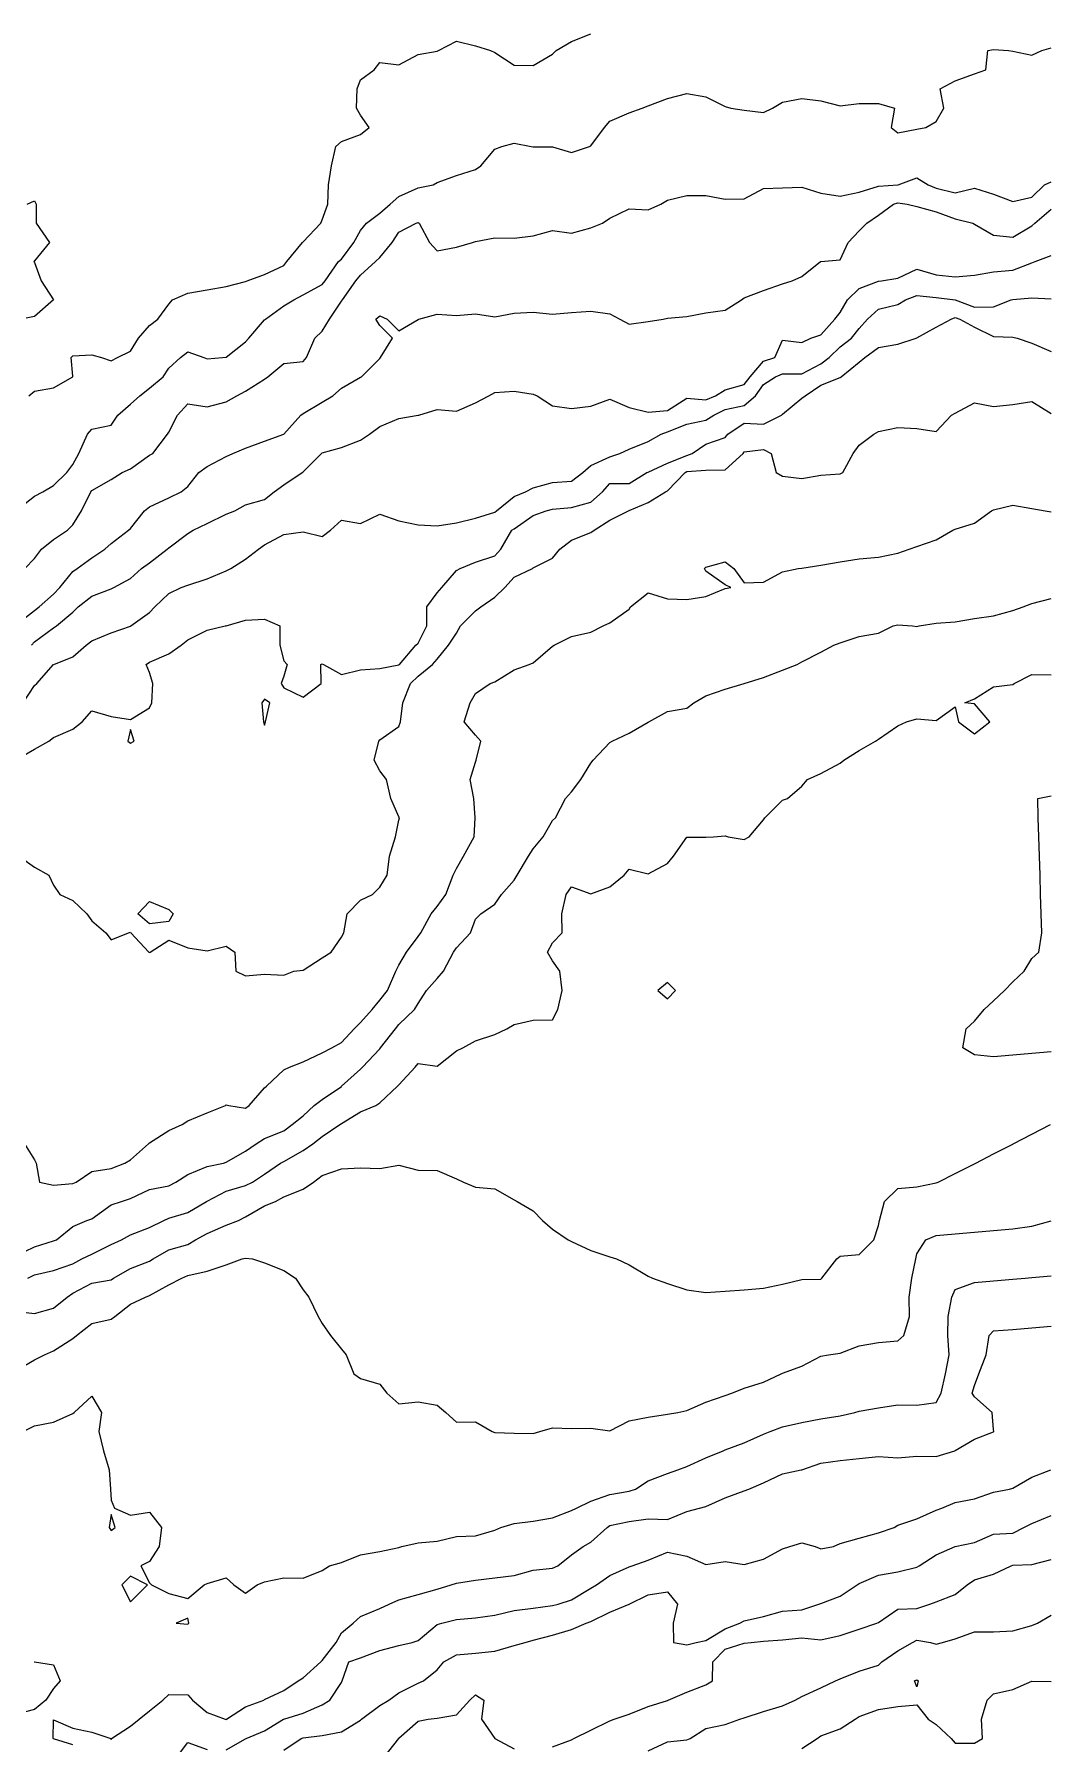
# Model space of a CAD drawing. Header units: metres. Extents: x 2681030 to 2681330, y 1246000 to 1246290.
# Drawn here: x 2681069.24 to 2681095.61, y 1246037.11 to 1246081.68 of the extents above; entities that cross this region are included whole.
import ezdxf

# ---------------------------------------------------------------- set-up
doc = ezdxf.new("R2010")
doc.units = ezdxf.units.M
doc.layers.add('BASIS_HOEHENLINIEN', color=8, linetype='Continuous')

msp = doc.modelspace()

# ---------------------------------------------------------------- linework, layer by layer
at = {"layer": 'BASIS_HOEHENLINIEN'}
for points, elevation in [([(2681069.1, 1246072.25), (2681069.25, 1246072.372), (2681069.75, 1246072.457), (2681070.25, 1246072.749), (2681070.252, 1246072.75), (2681070.25, 1246072.766), (2681070.208, 1246073.25), (2681070.25, 1246073.291), (2681070.75, 1246073.32), (2681071.001, 1246073.25), (2681071.25, 1246073.162), (2681071.418, 1246073.25), (2681071.75, 1246073.412), (2681071.962, 1246073.75), (2681072.25, 1246074.088), (2681072.47, 1246074.25), (2681072.75, 1246074.644), (2681072.852, 1246074.75), (2681073.25, 1246074.93), (2681073.75, 1246075.015), (2681074.25, 1246075.099), (2681074.75, 1246075.235), (2681074.795, 1246075.25), (2681075.25, 1246075.413), (2681075.75, 1246075.648), (2681075.826, 1246075.75), (2681076.233, 1246076.25), (2681076.25, 1246076.265), (2681076.713, 1246076.75), (2681076.75, 1246076.842), (2681076.896, 1246077.25), (2681076.913, 1246077.75), (2681076.996, 1246078.25), (2681077.109, 1246078.75), (2681077.25, 1246078.883), (2681077.75, 1246079.062), (2681077.977, 1246079.25), (2681077.75, 1246079.571), (2681077.642, 1246079.75), (2681077.658, 1246080.25), (2681077.75, 1246080.489), (2681078.106, 1246080.75), (2681078.25, 1246080.938), (2681078.75, 1246080.883), (2681079.25, 1246081.146), (2681079.75, 1246081.235), (2681079.785, 1246081.25), (2681080.25, 1246081.498), (2681080.75, 1246081.374), (2681081.14, 1246081.25), (2681081.25, 1246081.2), (2681081.75, 1246080.872), (2681082.25, 1246080.863), (2681082.75, 1246081.155), (2681082.846, 1246081.25), (2681083.25, 1246081.485), (2681083.75, 1246081.69)], 438.5), ([(2681068.767, 1246069.25), (2681069.25, 1246069.635), (2681069.469, 1246069.75), (2681069.75, 1246069.911), (2681070.09, 1246070.25), (2681070.25, 1246070.457), (2681070.411, 1246070.75), (2681070.635, 1246071.25), (2681070.75, 1246071.38), (2681071.25, 1246071.483), (2681071.424, 1246071.75), (2681071.75, 1246072.034), (2681071.996, 1246072.25), (2681072.25, 1246072.448), (2681072.606, 1246072.75), (2681072.75, 1246072.97), (2681073.057, 1246073.25), (2681073.25, 1246073.397), (2681073.667, 1246073.25), (2681073.75, 1246073.216), (2681074.155, 1246073.25), (2681074.25, 1246073.26), (2681074.75, 1246073.662), (2681074.834, 1246073.75), (2681075.25, 1246074.235), (2681075.272, 1246074.25), (2681075.75, 1246074.595), (2681076.012, 1246074.75), (2681076.25, 1246074.883), (2681076.75, 1246075.15), (2681076.831, 1246075.25), (2681077.173, 1246075.75), (2681077.25, 1246075.816), (2681077.578, 1246076.25), (2681077.75, 1246076.557), (2681077.907, 1246076.75), (2681078.25, 1246077.01), (2681078.519, 1246077.25), (2681078.75, 1246077.448), (2681079.25, 1246077.672), (2681079.639, 1246077.75), (2681079.75, 1246077.811), (2681080.25, 1246077.996), (2681080.75, 1246078.154), (2681080.889, 1246078.25), (2681081.25, 1246078.681), (2681081.433, 1246078.75), (2681081.75, 1246078.838), (2681082.195, 1246078.75), (2681082.25, 1246078.741), (2681082.75, 1246078.743), (2681083.25, 1246078.597), (2681083.715, 1246078.75), (2681083.75, 1246078.765), (2681084.111, 1246079.25), (2681084.25, 1246079.409), (2681084.75, 1246079.625), (2681085.094, 1246079.75), (2681085.25, 1246079.813), (2681085.75, 1246080.004), (2681086.25, 1246080.133), (2681086.75, 1246080.049), (2681087.25, 1246079.79), (2681087.405, 1246079.75), (2681087.75, 1246079.694), (2681088.25, 1246079.635), (2681088.485, 1246079.75), (2681088.75, 1246079.905), (2681089.25, 1246079.998), (2681089.75, 1246079.94), (2681090.25, 1246079.808), (2681090.75, 1246079.873), (2681091.25, 1246079.871), (2681091.669, 1246079.75), (2681091.578, 1246079.25), (2681091.75, 1246079.107), (2681092.25, 1246079.199), (2681092.483, 1246079.25), (2681092.75, 1246079.406), (2681092.957, 1246079.75), (2681092.855, 1246080.25), (2681093.25, 1246080.465), (2681093.75, 1246080.647), (2681094.049, 1246080.75), (2681094.1, 1246081.25), (2681094.25, 1246081.283), (2681094.637, 1246081.25), (2681094.75, 1246081.236), (2681095.25, 1246081.129), (2681095.508, 1246081.25), (2681095.75, 1246081.325)], 439), ([(2681069.003, 1246067.75), (2681069.25, 1246068.009), (2681069.434, 1246068.25), (2681069.75, 1246068.507), (2681070.11, 1246068.75), (2681070.25, 1246068.89), (2681070.475, 1246069.25), (2681070.723, 1246069.75), (2681070.75, 1246069.782), (2681071.25, 1246070.071), (2681071.536, 1246070.25), (2681071.75, 1246070.351), (2681072.25, 1246070.703), (2681072.34, 1246070.75), (2681072.714, 1246071.25), (2681072.75, 1246071.3), (2681072.979, 1246071.75), (2681073.25, 1246072.04), (2681073.75, 1246071.964), (2681074.25, 1246072.097), (2681074.525, 1246072.25), (2681074.75, 1246072.37), (2681075.25, 1246072.688), (2681075.329, 1246072.75), (2681075.75, 1246073.095), (2681076.25, 1246073.145), (2681076.34, 1246073.25), (2681076.562, 1246073.75), (2681076.75, 1246073.938), (2681076.941, 1246074.25), (2681077.25, 1246074.718), (2681077.276, 1246074.75), (2681077.627, 1246075.25), (2681077.75, 1246075.397), (2681078.14, 1246075.75), (2681078.25, 1246075.859), (2681078.57, 1246076.25), (2681078.75, 1246076.52), (2681079.203, 1246076.75), (2681079.25, 1246076.769), (2681079.279, 1246076.75), (2681079.549, 1246076.25), (2681079.75, 1246076.034), (2681080.25, 1246076.122), (2681080.665, 1246076.25), (2681080.75, 1246076.276), (2681081.25, 1246076.373), (2681081.75, 1246076.362), (2681082.25, 1246076.419), (2681082.75, 1246076.565), (2681083.25, 1246076.488), (2681083.75, 1246076.634), (2681084.055, 1246076.75), (2681084.25, 1246076.883), (2681084.75, 1246077.122), (2681085.25, 1246077.102), (2681085.58, 1246077.25), (2681085.75, 1246077.354), (2681086.25, 1246077.474), (2681086.75, 1246077.475), (2681087.25, 1246077.377), (2681087.75, 1246077.39), (2681088.25, 1246077.655), (2681088.75, 1246077.672), (2681089.25, 1246077.69), (2681089.75, 1246077.53), (2681090.25, 1246077.454), (2681090.75, 1246077.561), (2681091.25, 1246077.717), (2681091.75, 1246077.748), (2681091.759, 1246077.75), (2681092.25, 1246077.937), (2681092.544, 1246077.75), (2681092.75, 1246077.667), (2681093.25, 1246077.545), (2681093.75, 1246077.661), (2681094.25, 1246077.508), (2681094.75, 1246077.318), (2681095.25, 1246077.431), (2681095.579, 1246077.75), (2681095.75, 1246077.83)], 439.5), ([(2681068.75, 1246066.264), (2681069.25, 1246066.652), (2681069.376, 1246066.75), (2681069.75, 1246067.082), (2681069.912, 1246067.25), (2681070.25, 1246067.671), (2681070.365, 1246067.75), (2681070.75, 1246068.025), (2681071.082, 1246068.25), (2681071.25, 1246068.405), (2681071.704, 1246068.75), (2681071.75, 1246068.79), (2681072.121, 1246069.25), (2681072.25, 1246069.356), (2681072.75, 1246069.591), (2681073.07, 1246069.75), (2681073.25, 1246069.886), (2681073.533, 1246070.25), (2681073.75, 1246070.405), (2681074.25, 1246070.671), (2681074.419, 1246070.75), (2681074.75, 1246070.884), (2681075.25, 1246071.066), (2681075.749, 1246071.25), (2681075.75, 1246071.25), (2681076.192, 1246071.75), (2681076.25, 1246071.786), (2681076.75, 1246072.083), (2681077.028, 1246072.25), (2681077.25, 1246072.454), (2681077.75, 1246072.735), (2681077.772, 1246072.75), (2681078.25, 1246073.227), (2681078.271, 1246073.25), (2681078.579, 1246073.75), (2681078.25, 1246074.081), (2681078.15, 1246074.25), (2681078.25, 1246074.34), (2681078.445, 1246074.25), (2681078.75, 1246073.947), (2681079.25, 1246074.244), (2681079.268, 1246074.25), (2681079.75, 1246074.379), (2681080.25, 1246074.346), (2681080.75, 1246074.388), (2681081.25, 1246074.31), (2681081.75, 1246074.403), (2681082.25, 1246074.431), (2681082.75, 1246074.38), (2681083.25, 1246074.419), (2681083.75, 1246074.46), (2681084.25, 1246074.392), (2681084.507, 1246074.25), (2681084.75, 1246074.123), (2681085.25, 1246074.189), (2681085.636, 1246074.25), (2681085.75, 1246074.274), (2681086.25, 1246074.316), (2681086.75, 1246074.417), (2681087.25, 1246074.488), (2681087.675, 1246074.75), (2681087.75, 1246074.801), (2681088.25, 1246074.997), (2681088.75, 1246075.166), (2681089, 1246075.25), (2681089.25, 1246075.362), (2681089.742, 1246075.75), (2681089.75, 1246075.756), (2681090.25, 1246075.797), (2681090.458, 1246076.25), (2681090.75, 1246076.551), (2681090.943, 1246076.75), (2681091.25, 1246076.958), (2681091.644, 1246077.25), (2681091.75, 1246077.281), (2681092, 1246077.25), (2681092.25, 1246077.187), (2681092.75, 1246077.046), (2681093.25, 1246076.867), (2681093.71, 1246076.75), (2681093.75, 1246076.73), (2681094.25, 1246076.44), (2681094.75, 1246076.384), (2681095.25, 1246076.68), (2681095.322, 1246076.75), (2681095.75, 1246077.117)], 440), ([(2681069.059, 1246077.25), (2681069.25, 1246077.332), (2681069.293, 1246077.25), (2681069.295, 1246076.75), (2681069.641, 1246076.25), (2681069.25, 1246075.766), (2681069.232, 1246075.75), (2681069.25, 1246075.724), (2681069.421, 1246075.25), (2681069.75, 1246074.751), (2681069.75, 1246074.75), (2681069.75, 1246074.75), (2681069.25, 1246074.323), (2681068.906, 1246074.25)], 438.5), ([(2681069.171, 1246065.75), (2681069.25, 1246065.839), (2681069.75, 1246066.198), (2681069.823, 1246066.25), (2681070.25, 1246066.612), (2681070.387, 1246066.75), (2681070.75, 1246067.024), (2681071.25, 1246067.216), (2681071.323, 1246067.25), (2681071.75, 1246067.491), (2681072.038, 1246067.75), (2681072.25, 1246067.897), (2681072.708, 1246068.25), (2681072.75, 1246068.285), (2681073.25, 1246068.662), (2681073.387, 1246068.75), (2681073.75, 1246068.925), (2681074.25, 1246069.163), (2681074.472, 1246069.25), (2681074.75, 1246069.413), (2681075.25, 1246069.55), (2681075.5, 1246069.75), (2681075.75, 1246069.932), (2681076.228, 1246070.25), (2681076.25, 1246070.266), (2681076.731, 1246070.75), (2681076.75, 1246070.767), (2681077.25, 1246070.9), (2681077.75, 1246071.096), (2681077.979, 1246071.25), (2681078.25, 1246071.453), (2681078.75, 1246071.663), (2681079.25, 1246071.743), (2681079.268, 1246071.75), (2681079.75, 1246071.896), (2681080.25, 1246071.847), (2681080.75, 1246072.069), (2681081.092, 1246072.25), (2681081.25, 1246072.336), (2681081.75, 1246072.373), (2681082.25, 1246072.297), (2681082.351, 1246072.25), (2681082.75, 1246071.987), (2681083.25, 1246071.918), (2681083.75, 1246071.981), (2681084.25, 1246072.167), (2681084.75, 1246071.944), (2681085.25, 1246071.827), (2681085.75, 1246071.866), (2681086.25, 1246072.188), (2681086.75, 1246072.148), (2681087, 1246072.25), (2681087.25, 1246072.404), (2681087.75, 1246072.546), (2681087.906, 1246072.75), (2681088.25, 1246073.156), (2681088.551, 1246073.25), (2681088.75, 1246073.7), (2681089.25, 1246073.641), (2681089.482, 1246073.75), (2681089.75, 1246073.845), (2681090.111, 1246074.25), (2681090.25, 1246074.423), (2681090.445, 1246074.75), (2681090.75, 1246075.052), (2681091.25, 1246075.244), (2681091.328, 1246075.25), (2681091.75, 1246075.314), (2681092.25, 1246075.549), (2681092.75, 1246075.409), (2681093.25, 1246075.352), (2681093.75, 1246075.395), (2681094.25, 1246075.481), (2681094.75, 1246075.525), (2681095.25, 1246075.715), (2681095.337, 1246075.75), (2681095.75, 1246075.909)], 440.5), ([(2681068.958, 1246064.25), (2681069.25, 1246064.701), (2681069.309, 1246064.75), (2681069.75, 1246065.247), (2681069.753, 1246065.25), (2681070.25, 1246065.444), (2681070.598, 1246065.75), (2681070.75, 1246065.861), (2681071.25, 1246066.073), (2681071.75, 1246066.245), (2681071.758, 1246066.25), (2681072.25, 1246066.606), (2681072.386, 1246066.75), (2681072.75, 1246067.096), (2681073.077, 1246067.25), (2681073.25, 1246067.315), (2681073.75, 1246067.476), (2681074.25, 1246067.685), (2681074.368, 1246067.75), (2681074.75, 1246067.989), (2681075.092, 1246068.25), (2681075.25, 1246068.364), (2681075.75, 1246068.635), (2681076.25, 1246068.706), (2681076.75, 1246068.584), (2681076.97, 1246068.75), (2681077.25, 1246069.008), (2681077.75, 1246068.924), (2681078.25, 1246069.165), (2681078.75, 1246068.99), (2681079.25, 1246068.885), (2681079.75, 1246068.864), (2681080.25, 1246068.937), (2681080.75, 1246069.058), (2681081.25, 1246069.219), (2681081.292, 1246069.25), (2681081.75, 1246069.626), (2681082.051, 1246069.75), (2681082.25, 1246069.851), (2681082.75, 1246069.994), (2681083.25, 1246070.025), (2681083.545, 1246070.25), (2681083.75, 1246070.436), (2681084.25, 1246070.663), (2681084.505, 1246070.75), (2681084.75, 1246070.857), (2681085.25, 1246071.064), (2681085.584, 1246071.25), (2681085.75, 1246071.316), (2681086.25, 1246071.514), (2681086.75, 1246071.618), (2681086.954, 1246071.75), (2681087.25, 1246071.893), (2681087.75, 1246071.996), (2681088.041, 1246072.25), (2681088.25, 1246072.543), (2681088.564, 1246072.75), (2681088.75, 1246072.824), (2681089.25, 1246072.826), (2681089.75, 1246073.083), (2681089.964, 1246073.25), (2681090.25, 1246073.526), (2681090.55, 1246073.75), (2681090.75, 1246074.002), (2681090.96, 1246074.25), (2681091.25, 1246074.511), (2681091.75, 1246074.63), (2681091.952, 1246074.75), (2681092.25, 1246074.864), (2681092.75, 1246074.81), (2681093.244, 1246074.75), (2681093.25, 1246074.749), (2681093.75, 1246074.565), (2681094.25, 1246074.575), (2681094.711, 1246074.75), (2681094.75, 1246074.763), (2681095.25, 1246074.808), (2681095.75, 1246074.777)], 441), ([(2681068.752, 1246062.75), (2681069.25, 1246063.041), (2681069.626, 1246063.25), (2681069.75, 1246063.343), (2681070.25, 1246063.56), (2681070.498, 1246063.75), (2681070.75, 1246064.042), (2681071.25, 1246063.89), (2681071.75, 1246063.815), (2681072.25, 1246064.116), (2681072.31, 1246064.25), (2681072.338, 1246064.75), (2681072.25, 1246065.038), (2681072.158, 1246065.25), (2681072.25, 1246065.304), (2681072.75, 1246065.525), (2681073.076, 1246065.75), (2681073.25, 1246065.886), (2681073.75, 1246066.143), (2681074.218, 1246066.25), (2681074.25, 1246066.256), (2681074.75, 1246066.398), (2681075.25, 1246066.431), (2681075.648, 1246066.25), (2681075.643, 1246065.75), (2681075.75, 1246065.343), (2681075.838, 1246065.25), (2681075.75, 1246064.938), (2681075.677, 1246064.75), (2681075.75, 1246064.637), (2681076.25, 1246064.395), (2681076.724, 1246064.75), (2681076.711, 1246065.25), (2681076.75, 1246065.264), (2681076.781, 1246065.25), (2681077.25, 1246064.988), (2681077.75, 1246065.11), (2681078.25, 1246065.139), (2681078.75, 1246065.234), (2681078.767, 1246065.25), (2681079.187, 1246065.75), (2681079.25, 1246065.806), (2681079.475, 1246066.25), (2681079.475, 1246066.75), (2681079.75, 1246067.114), (2681079.87, 1246067.25), (2681080.25, 1246067.699), (2681080.346, 1246067.75), (2681080.75, 1246067.914), (2681081.25, 1246068.076), (2681081.402, 1246068.25), (2681081.696, 1246068.75), (2681081.75, 1246068.785), (2681082.25, 1246069.129), (2681082.588, 1246069.25), (2681082.75, 1246069.292), (2681083.25, 1246069.341), (2681083.75, 1246069.476), (2681084.055, 1246069.75), (2681084.25, 1246069.967), (2681084.75, 1246069.961), (2681085.215, 1246070.25), (2681085.25, 1246070.264), (2681085.75, 1246070.492), (2681086.25, 1246070.693), (2681086.391, 1246070.75), (2681086.75, 1246070.987), (2681087.25, 1246071.161), (2681087.324, 1246071.25), (2681087.75, 1246071.534), (2681088.25, 1246071.514), (2681088.726, 1246071.75), (2681088.75, 1246071.771), (2681089.25, 1246072.186), (2681089.335, 1246072.25), (2681089.75, 1246072.53), (2681090.25, 1246072.726), (2681090.278, 1246072.75), (2681090.75, 1246073.129), (2681090.896, 1246073.25), (2681091.25, 1246073.512), (2681091.75, 1246073.6), (2681092.231, 1246073.75), (2681092.25, 1246073.76), (2681092.75, 1246074.038), (2681093.14, 1246074.25), (2681093.25, 1246074.296), (2681093.369, 1246074.25), (2681093.75, 1246074.042), (2681094.25, 1246073.793), (2681094.75, 1246073.78), (2681094.867, 1246073.75), (2681095.25, 1246073.622), (2681095.75, 1246073.406)], 441.5), ([(2681068.853, 1246060.25), (2681069.25, 1246059.964), (2681069.628, 1246059.75), (2681069.75, 1246059.495), (2681069.909, 1246059.25), (2681070.25, 1246059.093), (2681070.615, 1246058.75), (2681070.75, 1246058.566), (2681071.115, 1246058.25), (2681071.25, 1246058.065), (2681071.698, 1246058.25), (2681071.75, 1246058.271), (2681071.766, 1246058.25), (2681072.232, 1246057.75), (2681072.25, 1246057.742), (2681072.263, 1246057.75), (2681072.75, 1246058.063), (2681073.25, 1246057.864), (2681073.75, 1246057.785), (2681074.25, 1246057.899), (2681074.469, 1246057.75), (2681074.502, 1246057.25), (2681074.75, 1246057.129), (2681075.25, 1246057.171), (2681075.75, 1246057.145), (2681076.013, 1246057.25), (2681076.25, 1246057.278), (2681076.75, 1246057.595), (2681076.98, 1246057.75), (2681077.25, 1246058.137), (2681077.314, 1246058.25), (2681077.405, 1246058.75), (2681077.75, 1246059.105), (2681078.061, 1246059.25), (2681078.25, 1246059.438), (2681078.442, 1246059.75), (2681078.508, 1246060.25), (2681078.659, 1246060.75), (2681078.75, 1246061.192), (2681078.764, 1246061.25), (2681078.75, 1246061.273), (2681078.536, 1246061.75), (2681078.425, 1246062.25), (2681078.25, 1246062.471), (2681078.106, 1246062.75), (2681078.23, 1246063.25), (2681078.25, 1246063.282), (2681078.75, 1246063.628), (2681078.795, 1246063.75), (2681078.854, 1246064.25), (2681079.056, 1246064.75), (2681079.25, 1246064.941), (2681079.621, 1246065.25), (2681079.75, 1246065.387), (2681080.038, 1246065.75), (2681080.25, 1246066.064), (2681080.357, 1246066.25), (2681080.75, 1246066.645), (2681080.886, 1246066.75), (2681081.25, 1246067.003), (2681081.507, 1246067.25), (2681081.75, 1246067.521), (2681082.228, 1246067.75), (2681082.25, 1246067.767), (2681082.75, 1246068.019), (2681082.946, 1246068.25), (2681083.25, 1246068.491), (2681083.75, 1246068.686), (2681083.835, 1246068.75), (2681084.25, 1246069.009), (2681084.735, 1246069.25), (2681084.75, 1246069.257), (2681085.25, 1246069.47), (2681085.701, 1246069.75), (2681085.75, 1246069.775), (2681086.211, 1246070.25), (2681086.25, 1246070.274), (2681086.75, 1246070.315), (2681087.25, 1246070.322), (2681087.723, 1246070.75), (2681087.75, 1246070.788), (2681088.25, 1246070.855), (2681088.454, 1246070.75), (2681088.586, 1246070.25), (2681088.75, 1246070.158), (2681089.25, 1246070.096), (2681089.75, 1246070.186), (2681090.25, 1246070.219), (2681090.318, 1246070.25), (2681090.588, 1246070.75), (2681090.75, 1246070.962), (2681091.132, 1246071.25), (2681091.25, 1246071.32), (2681091.75, 1246071.428), (2681092.25, 1246071.4), (2681092.75, 1246071.317), (2681093.153, 1246071.75), (2681093.25, 1246071.796), (2681093.75, 1246072.064), (2681094.25, 1246071.975), (2681094.75, 1246072.027), (2681095.25, 1246072.103), (2681095.75, 1246071.791)], 442), ([(2681068.989, 1246052.75), (2681069.25, 1246052.337), (2681069.297, 1246052.25), (2681069.385, 1246051.75), (2681069.75, 1246051.67), (2681070.25, 1246051.714), (2681070.339, 1246051.75), (2681070.75, 1246052.026), (2681071.25, 1246052.11), (2681071.606, 1246052.25), (2681071.75, 1246052.331), (2681072.225, 1246052.75), (2681072.25, 1246052.772), (2681072.75, 1246053.094), (2681073.101, 1246053.25), (2681073.25, 1246053.35), (2681073.75, 1246053.554), (2681074.232, 1246053.75), (2681074.25, 1246053.768), (2681074.314, 1246053.75), (2681074.75, 1246053.683), (2681074.848, 1246053.75), (2681075.25, 1246054.211), (2681075.299, 1246054.25), (2681075.75, 1246054.676), (2681075.899, 1246054.75), (2681076.25, 1246054.889), (2681076.75, 1246055.122), (2681076.997, 1246055.25), (2681077.25, 1246055.39), (2681077.583, 1246055.75), (2681077.75, 1246055.913), (2681078.054, 1246056.25), (2681078.25, 1246056.497), (2681078.448, 1246056.75), (2681078.669, 1246057.25), (2681078.75, 1246057.404), (2681078.946, 1246057.75), (2681079.25, 1246058.154), (2681079.318, 1246058.25), (2681079.593, 1246058.75), (2681079.75, 1246058.94), (2681079.973, 1246059.25), (2681080.165, 1246059.75), (2681080.25, 1246059.925), (2681080.433, 1246060.25), (2681080.71, 1246060.75), (2681080.739, 1246061.25), (2681080.702, 1246061.75), (2681080.604, 1246062.25), (2681080.75, 1246062.703), (2681080.764, 1246062.75), (2681080.882, 1246063.25), (2681080.75, 1246063.402), (2681080.451, 1246063.75), (2681080.607, 1246064.25), (2681080.75, 1246064.488), (2681081.131, 1246064.75), (2681081.25, 1246064.796), (2681081.75, 1246065.109), (2681082.147, 1246065.25), (2681082.25, 1246065.289), (2681082.75, 1246065.724), (2681082.796, 1246065.75), (2681083.25, 1246065.979), (2681083.75, 1246066.088), (2681084.072, 1246066.25), (2681084.25, 1246066.33), (2681084.75, 1246066.686), (2681084.783, 1246066.75), (2681085.25, 1246067.115), (2681085.75, 1246066.956), (2681086.25, 1246066.94), (2681086.75, 1246067.02), (2681087.25, 1246067.224), (2681087.401, 1246067.25), (2681087.25, 1246067.323), (2681086.75, 1246067.676), (2681086.714, 1246067.75), (2681086.75, 1246067.781), (2681087.25, 1246067.925), (2681087.479, 1246067.75), (2681087.75, 1246067.374), (2681088.25, 1246067.394), (2681088.75, 1246067.662), (2681089.156, 1246067.75), (2681089.25, 1246067.762), (2681089.75, 1246067.839), (2681090.25, 1246067.923), (2681090.75, 1246068.002), (2681091.25, 1246068.048), (2681091.75, 1246068.15), (2681092.052, 1246068.25), (2681092.25, 1246068.326), (2681092.75, 1246068.495), (2681093.184, 1246068.75), (2681093.25, 1246068.776), (2681093.75, 1246068.934), (2681094.192, 1246069.25), (2681094.25, 1246069.28), (2681094.75, 1246069.4), (2681095.25, 1246069.314), (2681095.597, 1246069.25), (2681095.75, 1246069.224)], 442.5), ([(2681068.75, 1246049.822), (2681069.25, 1246050.063), (2681069.75, 1246050.217), (2681069.821, 1246050.25), (2681070.25, 1246050.593), (2681070.616, 1246050.75), (2681070.75, 1246050.796), (2681071.25, 1246051.159), (2681071.519, 1246051.25), (2681071.75, 1246051.327), (2681072.25, 1246051.561), (2681072.75, 1246051.652), (2681072.932, 1246051.75), (2681073.25, 1246051.953), (2681073.75, 1246052.161), (2681074.175, 1246052.25), (2681074.25, 1246052.268), (2681074.75, 1246052.555), (2681075.028, 1246052.75), (2681075.25, 1246052.891), (2681075.75, 1246053.092), (2681075.97, 1246053.25), (2681076.25, 1246053.48), (2681076.545, 1246053.75), (2681076.75, 1246053.907), (2681077.25, 1246054.248), (2681077.253, 1246054.25), (2681077.75, 1246054.7), (2681077.802, 1246054.75), (2681078.25, 1246055.226), (2681078.27, 1246055.25), (2681078.66, 1246055.75), (2681078.75, 1246055.862), (2681079.152, 1246056.25), (2681079.25, 1246056.408), (2681079.468, 1246056.75), (2681079.75, 1246057.059), (2681079.912, 1246057.25), (2681080.172, 1246057.75), (2681080.25, 1246057.862), (2681080.619, 1246058.25), (2681080.75, 1246058.61), (2681080.886, 1246058.75), (2681081.25, 1246059.002), (2681081.426, 1246059.25), (2681081.75, 1246059.627), (2681081.834, 1246059.75), (2681082.131, 1246060.25), (2681082.25, 1246060.441), (2681082.511, 1246060.75), (2681082.75, 1246061.178), (2681082.828, 1246061.25), (2681083.095, 1246061.75), (2681083.25, 1246061.93), (2681083.495, 1246062.25), (2681083.75, 1246062.671), (2681083.813, 1246062.75), (2681084.25, 1246063.211), (2681084.306, 1246063.25), (2681084.75, 1246063.457), (2681085.25, 1246063.745), (2681085.26, 1246063.75), (2681085.75, 1246064.022), (2681086.25, 1246064.112), (2681086.434, 1246064.25), (2681086.75, 1246064.432), (2681087.25, 1246064.607), (2681087.75, 1246064.75), (2681087.751, 1246064.75), (2681088.25, 1246064.91), (2681088.75, 1246065.095), (2681089.134, 1246065.25), (2681089.25, 1246065.32), (2681089.75, 1246065.568), (2681090.085, 1246065.75), (2681090.25, 1246065.81), (2681090.75, 1246065.973), (2681091.25, 1246066.06), (2681091.635, 1246066.25), (2681091.75, 1246066.283), (2681092.136, 1246066.25), (2681092.25, 1246066.239), (2681092.306, 1246066.25), (2681092.75, 1246066.326), (2681093.25, 1246066.356), (2681093.75, 1246066.442), (2681094.25, 1246066.518), (2681094.75, 1246066.653), (2681095.018, 1246066.75), (2681095.25, 1246066.835), (2681095.75, 1246066.969)], 443), ([(2681069.076, 1246049.25), (2681069.25, 1246049.337), (2681069.75, 1246049.446), (2681070.25, 1246049.62), (2681070.482, 1246049.75), (2681070.75, 1246049.876), (2681071.25, 1246050.126), (2681071.517, 1246050.25), (2681071.75, 1246050.381), (2681072.25, 1246050.572), (2681072.621, 1246050.75), (2681072.75, 1246050.815), (2681073.25, 1246050.96), (2681073.737, 1246051.25), (2681073.75, 1246051.258), (2681074.25, 1246051.519), (2681074.75, 1246051.668), (2681074.93, 1246051.75), (2681075.25, 1246051.959), (2681075.664, 1246052.25), (2681075.75, 1246052.29), (2681076.25, 1246052.577), (2681076.507, 1246052.75), (2681076.75, 1246052.945), (2681077.207, 1246053.25), (2681077.25, 1246053.277), (2681077.75, 1246053.581), (2681078.152, 1246053.75), (2681078.25, 1246053.815), (2681078.716, 1246054.25), (2681078.75, 1246054.287), (2681079.176, 1246054.75), (2681079.25, 1246054.842), (2681079.75, 1246054.772), (2681080.25, 1246055.177), (2681080.413, 1246055.25), (2681080.75, 1246055.437), (2681081.25, 1246055.599), (2681081.561, 1246055.75), (2681081.75, 1246055.859), (2681082.25, 1246055.978), (2681082.75, 1246055.986), (2681082.892, 1246056.25), (2681083.007, 1246056.75), (2681082.947, 1246057.25), (2681082.75, 1246057.517), (2681082.622, 1246057.75), (2681082.75, 1246057.99), (2681083.002, 1246058.25), (2681083, 1246058.75), (2681083.109, 1246059.25), (2681083.25, 1246059.446), (2681083.75, 1246059.264), (2681084.25, 1246059.451), (2681084.625, 1246059.75), (2681084.75, 1246059.91), (2681085.25, 1246059.79), (2681085.75, 1246060.061), (2681085.904, 1246060.25), (2681086.25, 1246060.748), (2681086.75, 1246060.741), (2681086.953, 1246060.75), (2681087.25, 1246060.78), (2681087.329, 1246060.75), (2681087.75, 1246060.686), (2681087.882, 1246060.75), (2681088.25, 1246061.194), (2681088.287, 1246061.25), (2681088.75, 1246061.709), (2681088.882, 1246061.75), (2681089.25, 1246062.072), (2681089.399, 1246062.25), (2681089.75, 1246062.403), (2681090.25, 1246062.671), (2681090.346, 1246062.75), (2681090.75, 1246063.004), (2681091.168, 1246063.25), (2681091.25, 1246063.302), (2681091.75, 1246063.648), (2681091.984, 1246063.75), (2681092.25, 1246063.834), (2681092.75, 1246063.786), (2681093.25, 1246064.141), (2681093.339, 1246063.75), (2681093.75, 1246063.438), (2681094.152, 1246063.75), (2681093.75, 1246064.222), (2681093.502, 1246064.25), (2681093.75, 1246064.349), (2681094.25, 1246064.666), (2681094.75, 1246064.724), (2681094.788, 1246064.75), (2681095.25, 1246064.984), (2681095.75, 1246064.974)], 443.5), ([(2681075.25, 1246063.667), (2681075.276, 1246063.75), (2681075.386, 1246064.25), (2681075.25, 1246064.34), (2681075.174, 1246064.25), (2681075.218, 1246063.75), (2681075.25, 1246063.667)], 441.5), ([(2681071.75, 1246063.198), (2681071.846, 1246063.25), (2681071.75, 1246063.549), (2681071.687, 1246063.25), (2681071.75, 1246063.198)], 441.5), ([(2681095.75, 1246055.152), (2681095.25, 1246055.107), (2681094.75, 1246055.063), (2681094.25, 1246055.018), (2681093.75, 1246055.07), (2681093.444, 1246055.25), (2681093.537, 1246055.75), (2681093.75, 1246055.951), (2681094.006, 1246056.25), (2681094.25, 1246056.482), (2681094.531, 1246056.75), (2681094.75, 1246056.97), (2681095.044, 1246057.25), (2681095.25, 1246057.586), (2681095.43, 1246057.75), (2681095.504, 1246058.25), (2681095.49, 1246058.75), (2681095.475, 1246059.25), (2681095.46, 1246059.75), (2681095.446, 1246060.25), (2681095.431, 1246060.75), (2681095.416, 1246061.25), (2681095.401, 1246061.75), (2681095.75, 1246061.825)], 444), ([(2681072.863, 1246058.75), (2681072.75, 1246058.543), (2681072.25, 1246058.488), (2681071.949, 1246058.75), (2681072.25, 1246059.072), (2681072.75, 1246058.859), (2681072.863, 1246058.75)], 442), ([(2681085.75, 1246056.533), (2681085.961, 1246056.75), (2681085.75, 1246056.956), (2681085.496, 1246056.75), (2681085.75, 1246056.533)], 443.5), ([(2681068.75, 1246048.386), (2681069.25, 1246048.331), (2681069.75, 1246048.467), (2681070.105, 1246048.75), (2681070.25, 1246048.855), (2681070.75, 1246049.115), (2681071.25, 1246049.202), (2681071.314, 1246049.25), (2681071.75, 1246049.504), (2681072.25, 1246049.692), (2681072.345, 1246049.75), (2681072.75, 1246049.983), (2681073.25, 1246050.128), (2681073.445, 1246050.25), (2681073.75, 1246050.415), (2681074.25, 1246050.626), (2681074.565, 1246050.75), (2681074.75, 1246050.847), (2681075.25, 1246051.133), (2681075.53, 1246051.25), (2681075.75, 1246051.371), (2681076.25, 1246051.57), (2681076.523, 1246051.75), (2681076.75, 1246051.927), (2681077.25, 1246052.096), (2681077.75, 1246052.125), (2681078.25, 1246052.105), (2681078.75, 1246052.19), (2681079.25, 1246052.063), (2681079.75, 1246052.055), (2681080.25, 1246051.837), (2681080.432, 1246051.75), (2681080.75, 1246051.624), (2681081.25, 1246051.578), (2681081.75, 1246051.286), (2681081.83, 1246051.25), (2681082.25, 1246051.003), (2681082.495, 1246050.75), (2681082.75, 1246050.526), (2681083.16, 1246050.25), (2681083.25, 1246050.202), (2681083.75, 1246049.973), (2681084.25, 1246049.807), (2681084.424, 1246049.75), (2681084.75, 1246049.592), (2681085.25, 1246049.3), (2681085.359, 1246049.25), (2681085.75, 1246049.11), (2681086.25, 1246048.947), (2681086.75, 1246048.871), (2681087.25, 1246048.908), (2681087.75, 1246048.945), (2681088.25, 1246048.983), (2681088.75, 1246049.093), (2681089.25, 1246049.212), (2681089.75, 1246049.222), (2681089.776, 1246049.25), (2681090.167, 1246049.75), (2681090.25, 1246049.821), (2681090.75, 1246049.863), (2681091.13, 1246050.25), (2681091.25, 1246050.619), (2681091.277, 1246050.75), (2681091.404, 1246051.25), (2681091.75, 1246051.587), (2681092.25, 1246051.629), (2681092.75, 1246051.732), (2681092.809, 1246051.75), (2681093.25, 1246051.976), (2681093.75, 1246052.232), (2681093.785, 1246052.25), (2681094.25, 1246052.488), (2681094.75, 1246052.745), (2681094.76, 1246052.75), (2681095.25, 1246053.001), (2681095.736, 1246053.25)], 444), ([(2681068.75, 1246046.821), (2681069.25, 1246047.115), (2681069.516, 1246047.25), (2681069.75, 1246047.354), (2681070.25, 1246047.672), (2681070.344, 1246047.75), (2681070.75, 1246048.066), (2681071.25, 1246048.182), (2681071.348, 1246048.25), (2681071.75, 1246048.566), (2681072.147, 1246048.75), (2681072.25, 1246048.793), (2681072.75, 1246049.074), (2681073.09, 1246049.25), (2681073.25, 1246049.316), (2681073.75, 1246049.432), (2681074.25, 1246049.595), (2681074.661, 1246049.75), (2681074.75, 1246049.773), (2681074.932, 1246049.75), (2681075.25, 1246049.65), (2681075.75, 1246049.444), (2681076.05, 1246049.25), (2681076.25, 1246048.942), (2681076.404, 1246048.75), (2681076.646, 1246048.25), (2681076.75, 1246048.066), (2681076.967, 1246047.75), (2681077.25, 1246047.394), (2681077.371, 1246047.25), (2681077.575, 1246046.75), (2681077.75, 1246046.631), (2681078.25, 1246046.487), (2681078.434, 1246046.25), (2681078.75, 1246045.971), (2681079.25, 1246046.023), (2681079.75, 1246045.94), (2681079.975, 1246045.75), (2681080.25, 1246045.494), (2681080.75, 1246045.502), (2681081.178, 1246045.25), (2681081.25, 1246045.228), (2681081.75, 1246045.205), (2681082.25, 1246045.2), (2681082.422, 1246045.25), (2681082.75, 1246045.345), (2681083.25, 1246045.332), (2681083.75, 1246045.34), (2681084.25, 1246045.268), (2681084.75, 1246045.526), (2681085.25, 1246045.622), (2681085.75, 1246045.705), (2681086.023, 1246045.75), (2681086.25, 1246045.794), (2681086.75, 1246046.015), (2681087.25, 1246046.189), (2681087.423, 1246046.25), (2681087.75, 1246046.379), (2681088.25, 1246046.541), (2681088.714, 1246046.75), (2681088.75, 1246046.77), (2681089.25, 1246046.953), (2681089.75, 1246047.217), (2681089.951, 1246047.25), (2681090.25, 1246047.294), (2681090.75, 1246047.481), (2681091.25, 1246047.568), (2681091.75, 1246047.611), (2681091.908, 1246047.75), (2681092.056, 1246048.25), (2681092.048, 1246048.75), (2681092.115, 1246049.25), (2681092.219, 1246049.75), (2681092.25, 1246049.885), (2681092.48, 1246050.25), (2681092.75, 1246050.362), (2681093.25, 1246050.405), (2681093.75, 1246050.447), (2681094.25, 1246050.489), (2681094.75, 1246050.531), (2681095.25, 1246050.601), (2681095.75, 1246050.744)], 444.5), ([(2681068.956, 1246045.25), (2681069.25, 1246045.402), (2681069.75, 1246045.497), (2681070.25, 1246045.72), (2681070.288, 1246045.75), (2681070.75, 1246046.168), (2681070.994, 1246045.75), (2681070.924, 1246045.25), (2681071.046, 1246044.75), (2681071.2, 1246044.25), (2681071.235, 1246043.75), (2681071.25, 1246043.462), (2681071.34, 1246043.25), (2681071.75, 1246043.069), (2681072.25, 1246043.146), (2681072.558, 1246042.75), (2681072.503, 1246042.25), (2681072.25, 1246041.862), (2681072.025, 1246041.75), (2681072.25, 1246041.306), (2681072.301, 1246041.25), (2681072.75, 1246041.024), (2681073.25, 1246040.893), (2681073.676, 1246041.25), (2681073.75, 1246041.292), (2681074.25, 1246041.437), (2681074.448, 1246041.25), (2681074.75, 1246041.037), (2681075.059, 1246041.25), (2681075.25, 1246041.335), (2681075.75, 1246041.44), (2681076.25, 1246041.428), (2681076.75, 1246041.623), (2681076.943, 1246041.75), (2681077.25, 1246041.838), (2681077.75, 1246042.036), (2681078.25, 1246042.125), (2681078.75, 1246042.226), (2681078.829, 1246042.25), (2681079.25, 1246042.349), (2681079.75, 1246042.392), (2681080.25, 1246042.517), (2681080.75, 1246042.527), (2681081.25, 1246042.679), (2681081.406, 1246042.75), (2681081.75, 1246042.851), (2681082.25, 1246042.915), (2681082.75, 1246043.001), (2681083.25, 1246043.189), (2681083.38, 1246043.25), (2681083.75, 1246043.437), (2681084.25, 1246043.605), (2681084.75, 1246043.696), (2681084.915, 1246043.75), (2681085.25, 1246043.966), (2681085.75, 1246044.158), (2681086.016, 1246044.25), (2681086.25, 1246044.338), (2681086.75, 1246044.561), (2681087.199, 1246044.75), (2681087.25, 1246044.77), (2681087.75, 1246044.955), (2681088.25, 1246045.179), (2681088.427, 1246045.25), (2681088.75, 1246045.368), (2681089.25, 1246045.482), (2681089.75, 1246045.585), (2681090.25, 1246045.662), (2681090.633, 1246045.75), (2681090.75, 1246045.785), (2681091.25, 1246045.868), (2681091.75, 1246045.947), (2681092.25, 1246045.938), (2681092.75, 1246046.008), (2681092.886, 1246046.25), (2681092.993, 1246046.75), (2681093.093, 1246047.25), (2681093.055, 1246047.75), (2681093.069, 1246048.25), (2681093.16, 1246048.75), (2681093.25, 1246048.949), (2681093.75, 1246049.138), (2681094.25, 1246049.18), (2681094.75, 1246049.223), (2681095.075, 1246049.25), (2681095.25, 1246049.265), (2681095.75, 1246049.307)], 445), ([(2681070.25, 1246037.081), (2681069.75, 1246037.24), (2681069.737, 1246037.25), (2681069.75, 1246037.736), (2681070.25, 1246037.516), (2681070.75, 1246037.412), (2681071.243, 1246037.25), (2681071.25, 1246037.223), (2681071.255, 1246037.25), (2681071.75, 1246037.569), (2681071.979, 1246037.75), (2681072.25, 1246037.969), (2681072.597, 1246038.25), (2681072.75, 1246038.394), (2681073.25, 1246038.382), (2681073.37, 1246038.25), (2681073.75, 1246037.927), (2681074.217, 1246037.75), (2681074.25, 1246037.743), (2681074.259, 1246037.75), (2681074.75, 1246038.072), (2681075.229, 1246038.25), (2681075.25, 1246038.267), (2681075.75, 1246038.499), (2681076.123, 1246038.75), (2681076.25, 1246038.833), (2681076.717, 1246039.25), (2681076.75, 1246039.284), (2681077.115, 1246039.75), (2681077.25, 1246040), (2681077.561, 1246040.25), (2681077.75, 1246040.429), (2681078.25, 1246040.64), (2681078.5, 1246040.75), (2681078.75, 1246040.866), (2681079.25, 1246041), (2681079.75, 1246041.142), (2681080.112, 1246041.25), (2681080.25, 1246041.299), (2681080.75, 1246041.378), (2681081.25, 1246041.44), (2681081.75, 1246041.498), (2681082.25, 1246041.632), (2681082.75, 1246041.692), (2681082.894, 1246041.75), (2681083.25, 1246042.033), (2681083.552, 1246042.25), (2681083.75, 1246042.367), (2681084.176, 1246042.75), (2681084.25, 1246042.796), (2681084.75, 1246042.904), (2681085.25, 1246042.975), (2681085.75, 1246042.957), (2681086.25, 1246043.163), (2681086.588, 1246043.25), (2681086.75, 1246043.292), (2681087.25, 1246043.525), (2681087.75, 1246043.702), (2681087.866, 1246043.75), (2681088.25, 1246043.909), (2681088.75, 1246044.145), (2681089.236, 1246044.25), (2681089.25, 1246044.253), (2681089.75, 1246044.426), (2681090.25, 1246044.497), (2681090.75, 1246044.544), (2681091.25, 1246044.595), (2681091.75, 1246044.562), (2681092.25, 1246044.604), (2681092.75, 1246044.601), (2681093.241, 1246044.75), (2681093.25, 1246044.753), (2681093.75, 1246045.051), (2681094.25, 1246045.246), (2681094.257, 1246045.25), (2681094.25, 1246045.3), (2681094.212, 1246045.75), (2681093.75, 1246046.152), (2681093.688, 1246046.25), (2681093.75, 1246046.447), (2681093.868, 1246046.75), (2681094.055, 1246047.25), (2681094.134, 1246047.75), (2681094.25, 1246047.871), (2681094.75, 1246047.914), (2681095.25, 1246047.956), (2681095.75, 1246047.998)], 445.5), ([(2681074.25, 1246036.952), (2681074.75, 1246037.242), (2681074.766, 1246037.25), (2681075.25, 1246037.445), (2681075.742, 1246037.75), (2681075.75, 1246037.755), (2681076.25, 1246037.909), (2681076.75, 1246038.128), (2681076.952, 1246038.25), (2681077.25, 1246038.703), (2681077.27, 1246038.75), (2681077.444, 1246039.25), (2681077.75, 1246039.348), (2681078.25, 1246039.543), (2681078.75, 1246039.67), (2681079.095, 1246039.75), (2681079.25, 1246039.805), (2681079.75, 1246040.215), (2681079.865, 1246040.25), (2681080.25, 1246040.349), (2681080.75, 1246040.396), (2681081.25, 1246040.46), (2681081.75, 1246040.584), (2681082.25, 1246040.646), (2681082.75, 1246040.714), (2681082.898, 1246040.75), (2681083.25, 1246040.861), (2681083.75, 1246041.165), (2681083.901, 1246041.25), (2681084.25, 1246041.496), (2681084.75, 1246041.723), (2681084.832, 1246041.75), (2681085.25, 1246041.898), (2681085.75, 1246042.103), (2681086.25, 1246041.998), (2681086.75, 1246041.787), (2681087.25, 1246041.859), (2681087.75, 1246041.785), (2681088.25, 1246041.919), (2681088.75, 1246042.195), (2681088.941, 1246042.25), (2681089.25, 1246042.349), (2681089.597, 1246042.25), (2681089.75, 1246042.196), (2681090.076, 1246042.25), (2681090.25, 1246042.335), (2681090.75, 1246042.466), (2681091.25, 1246042.605), (2681091.658, 1246042.75), (2681091.75, 1246042.806), (2681092.25, 1246042.974), (2681092.75, 1246043.201), (2681092.902, 1246043.25), (2681093.25, 1246043.403), (2681093.75, 1246043.493), (2681094.25, 1246043.665), (2681094.662, 1246043.75), (2681094.75, 1246043.771), (2681095.25, 1246044.059), (2681095.743, 1246044.25)], 446), ([(2681071.25, 1246042.666), (2681071.353, 1246042.75), (2681071.25, 1246043.088), (2681071.196, 1246042.75), (2681071.25, 1246042.666)], 445), ([(2681075.75, 1246036.939), (2681076.201, 1246037.25), (2681076.25, 1246037.266), (2681076.75, 1246037.324), (2681077.25, 1246037.418), (2681077.75, 1246037.726), (2681077.776, 1246037.75), (2681078.25, 1246038.104), (2681078.485, 1246038.25), (2681078.75, 1246038.44), (2681079.25, 1246038.69), (2681079.39, 1246038.75), (2681079.75, 1246039.039), (2681079.918, 1246039.25), (2681080.25, 1246039.427), (2681080.75, 1246039.473), (2681081.25, 1246039.523), (2681081.75, 1246039.671), (2681082.043, 1246039.75), (2681082.25, 1246039.81), (2681082.75, 1246039.942), (2681083.25, 1246040.086), (2681083.629, 1246040.25), (2681083.75, 1246040.293), (2681084.25, 1246040.539), (2681084.75, 1246040.75), (2681084.751, 1246040.75), (2681085.25, 1246040.99), (2681085.75, 1246041.071), (2681086.011, 1246040.75), (2681085.902, 1246040.25), (2681085.908, 1246039.75), (2681086.25, 1246039.693), (2681086.5, 1246039.75), (2681086.75, 1246039.806), (2681087.25, 1246040.108), (2681087.64, 1246040.25), (2681087.75, 1246040.314), (2681088.25, 1246040.428), (2681088.75, 1246040.564), (2681089.25, 1246040.601), (2681089.695, 1246040.75), (2681089.75, 1246040.768), (2681090.25, 1246040.959), (2681090.697, 1246041.25), (2681090.75, 1246041.285), (2681091.25, 1246041.505), (2681091.75, 1246041.59), (2681092.25, 1246041.712), (2681092.307, 1246041.75), (2681092.75, 1246042.038), (2681093.246, 1246042.25), (2681093.25, 1246042.251), (2681093.75, 1246042.353), (2681094.25, 1246042.574), (2681094.75, 1246042.602), (2681095.038, 1246042.75), (2681095.25, 1246042.853), (2681095.75, 1246043.06)], 446.5), ([(2681082.75, 1246037.031), (2681083.25, 1246037.214), (2681083.311, 1246037.25), (2681083.75, 1246037.46), (2681084.25, 1246037.704), (2681084.361, 1246037.75), (2681084.75, 1246037.879), (2681085.25, 1246038.085), (2681085.75, 1246038.236), (2681085.771, 1246038.25), (2681086.25, 1246038.454), (2681086.75, 1246038.648), (2681086.919, 1246038.75), (2681086.931, 1246039.25), (2681087.25, 1246039.578), (2681087.75, 1246039.729), (2681087.934, 1246039.75), (2681088.25, 1246039.781), (2681088.75, 1246039.816), (2681089.25, 1246039.871), (2681089.75, 1246039.816), (2681090.25, 1246039.935), (2681090.75, 1246040.094), (2681091.207, 1246040.25), (2681091.25, 1246040.273), (2681091.75, 1246040.62), (2681092.25, 1246040.632), (2681092.591, 1246040.75), (2681092.75, 1246040.812), (2681093.25, 1246041.004), (2681093.565, 1246041.25), (2681093.75, 1246041.386), (2681094.25, 1246041.533), (2681094.704, 1246041.75), (2681094.75, 1246041.766), (2681095.25, 1246041.78), (2681095.75, 1246041.914)], 447), ([(2681071.75, 1246040.813), (2681072.194, 1246041.25), (2681071.75, 1246041.477), (2681071.524, 1246041.25), (2681071.75, 1246040.813)], 445), ([(2681073.25, 1246040.232), (2681073.27, 1246040.25), (2681073.25, 1246040.386), (2681072.94, 1246040.25), (2681073.25, 1246040.232)], 445), ([(2681085.25, 1246036.925), (2681085.75, 1246037.16), (2681086.25, 1246037.212), (2681086.338, 1246037.25), (2681086.75, 1246037.508), (2681087.25, 1246037.609), (2681087.632, 1246037.75), (2681087.75, 1246037.784), (2681088.25, 1246037.955), (2681088.75, 1246038.102), (2681089.079, 1246038.25), (2681089.25, 1246038.339), (2681089.75, 1246038.567), (2681090.126, 1246038.75), (2681090.25, 1246038.806), (2681090.75, 1246039.001), (2681091.25, 1246039.158), (2681091.339, 1246039.25), (2681091.75, 1246039.532), (2681092.14, 1246039.75), (2681092.25, 1246039.814), (2681092.605, 1246039.75), (2681092.75, 1246039.708), (2681092.919, 1246039.75), (2681093.25, 1246039.844), (2681093.75, 1246040.03), (2681094.25, 1246040.03), (2681094.75, 1246040.054), (2681095.25, 1246040.191), (2681095.394, 1246040.25), (2681095.75, 1246040.463)], 447.5), ([(2681069.24, 1246039.25), (2681069.25, 1246039.242), (2681069.75, 1246039.17), (2681069.924, 1246038.75), (2681069.75, 1246038.547), (2681069.544, 1246038.25), (2681069.25, 1246038.006), (2681068.75, 1246037.877)], 445.5), ([(2681089.25, 1246036.987), (2681089.648, 1246037.25), (2681089.75, 1246037.313), (2681090.25, 1246037.498), (2681090.639, 1246037.75), (2681090.75, 1246037.821), (2681091.25, 1246038.007), (2681091.75, 1246038.077), (2681092.25, 1246038.126), (2681092.541, 1246037.75), (2681092.75, 1246037.609), (2681093.142, 1246037.25), (2681093.25, 1246037.124), (2681093.75, 1246037.129), (2681093.959, 1246037.25), (2681093.935, 1246037.75), (2681094.085, 1246038.25), (2681094.25, 1246038.41), (2681094.75, 1246038.521), (2681095.25, 1246038.74), (2681095.75, 1246038.733)], 448), ([(2681092.287, 1246038.75), (2681092.25, 1246038.598), (2681092.189, 1246038.75), (2681092.25, 1246038.778), (2681092.287, 1246038.75)], 448), ([(2681078.359, 1246036.75), (2681078.746, 1246037.25), (2681078.75, 1246037.255), (2681079.25, 1246037.701), (2681079.511, 1246037.75), (2681079.75, 1246037.773), (2681080.25, 1246037.867), (2681080.595, 1246038.25), (2681080.75, 1246038.385), (2681080.967, 1246038.25), (2681080.906, 1246037.75), (2681081.25, 1246037.25), (2681081.25, 1246037.25), (2681081.75, 1246036.975)], 447), ([(2681072.949, 1246036.75), (2681073.25, 1246037.145), (2681073.75, 1246036.963)], 446)]:
    msp.add_lwpolyline(points, dxfattribs=dict(at, elevation=elevation))

doc.saveas('drawing.dxf')
